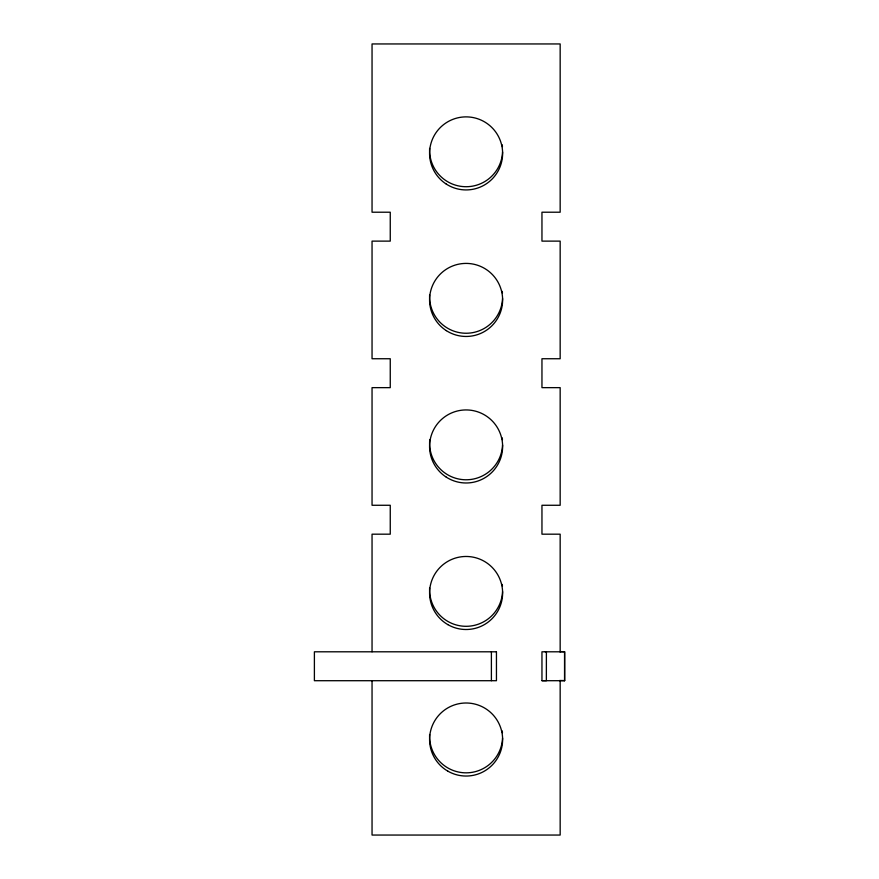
<?xml version="1.0" encoding="UTF-8"?>
<svg xmlns="http://www.w3.org/2000/svg" width="879" height="879" viewBox="0 0 879 879"><rect width="100%" height="100%" fill="white"/><g stroke="black" fill="none" stroke-linecap="round" stroke-linejoin="round"><path stroke-width="1.32" d="M564.604 680.698L564.604 651.8L541.958 651.8L541.958 680.709L564.604 680.698L564.604 651.68L559.637 651.603M542.156 680.665L546.364 680.698L546.397 651.8L545.31 651.779M559.637 680.489L564.604 680.577M560.165 651.8L560.165 534.179L541.958 534.179L541.958 505.271L560.165 505.271L560.165 387.65L541.958 387.65L541.958 358.742L560.165 358.742L560.165 241.121L541.958 241.121L541.958 212.213L560.165 212.213L560.165 43.95L372.048 43.95L372.048 212.213L390.254 212.213L390.254 241.121L372.048 241.121L372.048 358.742L390.254 358.742L390.254 387.65L372.048 387.65L372.048 505.271L390.254 505.271L390.254 534.179L372.048 534.179L372.048 651.8M560.165 680.709L560.165 835.05L372.048 835.05L372.048 680.709M491.394 651.8L491.394 680.709M502.579 738.118A36.522 36.522 0 0 1 464.31 772.795A36.522 36.522 0 0 1 429.622 734.514M502.228 730.943A36.522 36.522 0 0 1 502.447 732.723M502.579 445.06A36.522 36.522 0 0 1 463.409 479.681A36.522 36.522 0 0 1 429.765 439.665M502.228 437.885A36.522 36.522 0 0 1 502.447 439.665M502.579 591.589A36.522 36.522 0 0 1 464.31 626.266A36.522 36.522 0 0 1 429.622 587.985M502.228 584.414A36.522 36.522 0 0 1 502.447 586.194M502.579 298.53A36.522 36.522 0 0 1 464.31 333.207A36.522 36.522 0 0 1 429.622 294.926M502.228 291.356A36.522 36.522 0 0 1 502.447 293.136M502.579 152.001A36.522 36.522 0 0 1 464.31 186.678A36.522 36.522 0 0 1 429.622 148.397M502.228 144.826A36.522 36.522 0 0 1 502.447 146.606M496.448 651.8L314.396 651.8L314.396 680.709L496.448 680.709L496.448 651.8M447.84 771.147A36.522 36.522 0 0 0 502.623 739.514A36.522 36.522 0 0 0 447.84 707.892A36.522 36.522 0 0 0 447.84 771.147M446.301 477.154A36.522 36.522 0 0 0 502.579 448.257A36.522 36.522 0 0 0 449.422 413.965A36.522 36.522 0 0 0 446.301 477.154M447.84 624.617A36.522 36.522 0 0 0 502.623 592.984A36.522 36.522 0 0 0 447.84 561.362A36.522 36.522 0 0 0 447.84 624.617M446.301 330.625A36.522 36.522 0 0 0 502.579 301.728A36.522 36.522 0 0 0 449.422 267.436A36.522 36.522 0 0 0 446.301 330.625M446.301 184.096A36.522 36.522 0 0 0 502.579 155.198A36.522 36.522 0 0 0 449.422 120.906A36.522 36.522 0 0 0 446.301 184.096"/></g></svg>
